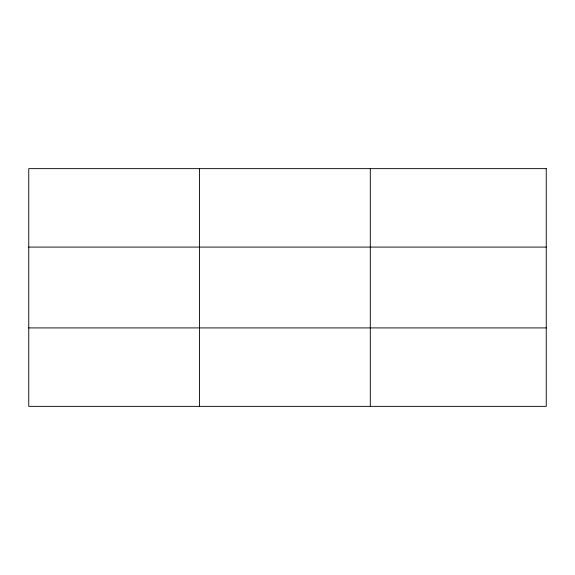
<?xml version="1.0" encoding="UTF-8"?>
<svg xmlns="http://www.w3.org/2000/svg" width="575" height="575" viewBox="0 0 575 575"><rect width="100%" height="100%" fill="white"/><g stroke="black" fill="none" stroke-linecap="round" stroke-linejoin="round"><path stroke-width="0.86" d="M199.525 168.64L199.525 406.36M370.3 168.64L370.3 406.36M28.75 247.085L546.25 247.085M28.75 327.915L546.25 327.915M546.25 168.64L546.25 406.36L28.75 406.36L28.75 168.64L546.25 168.64"/></g></svg>
